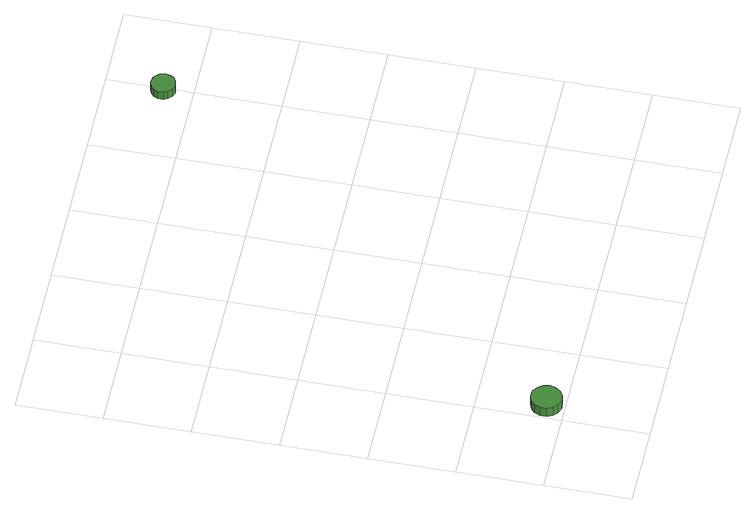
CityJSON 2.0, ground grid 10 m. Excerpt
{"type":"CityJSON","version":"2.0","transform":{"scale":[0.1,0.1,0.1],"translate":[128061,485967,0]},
"CityObjects":{
"tree1":{"type":"SolitaryVegetationObject","attributes":{"function":"something"},"geometry":[{"type":"MultiSurface","lod":"1","boundaries":[[[0,1,2,3,4,5,6,7,8,9,10,11,12,13,14]],[[15,16,17,18,19,20,21,22,23,24,25,26,27,28,29]],[[0,29,28,1]],[[1,28,27,2]],[[2,27,26,3]],[[3,26,25,4]],[[4,25,24,5]],[[5,24,23,6]],[[6,23,22,7]],[[7,22,21,8]],[[8,21,20,9]],[[9,20,19,10]],[[10,19,18,11]],[[11,18,17,12]],[[12,17,16,13]],[[13,16,15,14]],[[14,15,29,0]]]}]},
"tree2":{"type":"SolitaryVegetationObject","attributes":{"function":"something"},"geometry":[{"type":"MultiSurface","lod":"1","boundaries":[[[30,31,32,33,34,35,36,37,38,39,40,41,42,43,44]],[[45,46,47,48,49,50,51,52,53,54,55,56,57,58,59]],[[30,59,58,31]],[[31,58,57,32]],[[32,57,56,33]],[[33,56,55,34]],[[34,55,54,35]],[[35,54,53,36]],[[36,53,52,37]],[[37,52,51,38]],[[38,51,50,39]],[[39,50,49,40]],[[40,49,48,41]],[[41,48,47,42]],[[42,47,46,43]],[[43,46,45,44]],[[44,45,59,30]]]}]}
},
"vertices":[
[38,22,18],[36,29,18],[32,35,18],[26,39,18],[18,40,18],[11,37,18],[6,33,18],[3,26,18],[3,18,18],[6,12,18],[11,7,18],[18,4,18],[26,5,18],[32,9,18],[36,15,18],[36,15,5],[32,9,5],[26,5,5],[18,4,5],[11,7,5],[6,12,5],[3,18,5],[3,26,5],[6,33,5],[11,37,5],[18,40,5],[26,39,5],[32,35,5],[36,29,5],[38,22,5],
[408,534,21],[407,540,21],[404,544,21],[399,547,21],[393,548,21],[387,546,21],[383,542,21],[381,537,21],[381,531,21],[383,526,21],[387,522,21],[393,520,21],[399,521,21],[404,524,21],[407,528,21],[407,528,9],[404,524,9],[399,521,9],[393,520,9],[387,522,9],[383,526,9],[381,531,9],[381,537,9],[383,542,9],[387,546,9],[393,548,9],[399,547,9],[404,544,9],[407,540,9],[408,534,9]
]}
